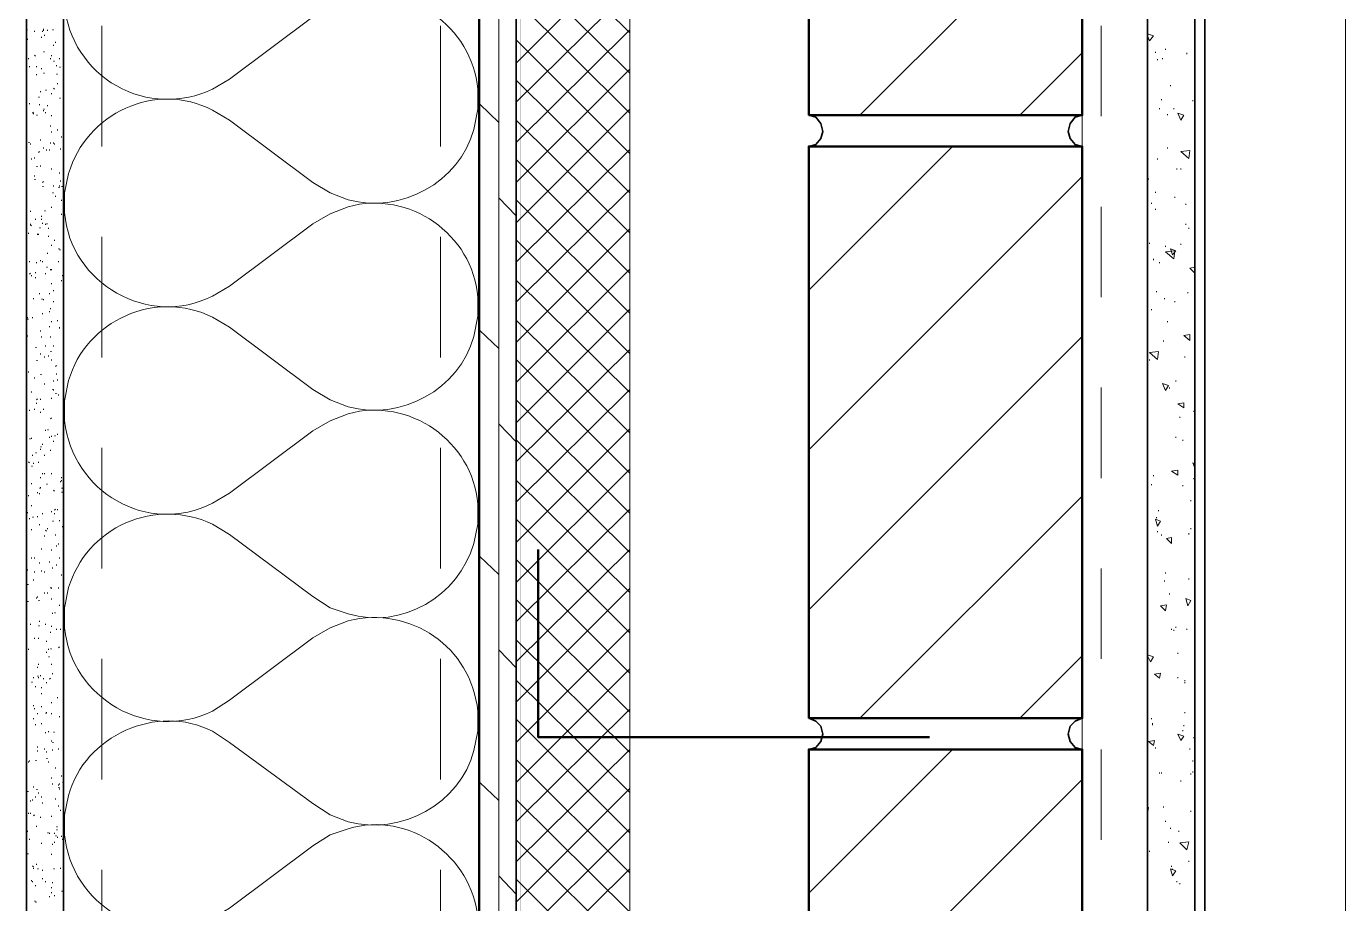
# Model space of a CAD drawing. Header units: inches. Extents: x 5 to 516, y -193 to 129.
# Drawn here: x 339.99 to 341.448, y -40.806 to -39.836 of the extents above; entities that cross this region are included whole.
import ezdxf

# ---------------------------------------------------------------- set-up
doc = ezdxf.new("R2010")
doc.units = ezdxf.units.IN
doc.header["$MEASUREMENT"] = 0
doc.linetypes.add('PDF_IMPORT', pattern=[1, 0.8, -0.2])
doc.layers.add('PDF5_Geometry', color=7, linetype='Continuous')
doc.layers.add('PDF5_Solid Fills', color=7, linetype='Continuous')

msp = doc.modelspace()

# ---------------------------------------------------------------- hatches: boundary and pattern name
at = {"layer": 'PDF5_Solid Fills', "transparency": 33554559}
msp.add_hatch(color=256, dxfattribs=at).paths.add_polyline_path([(340.5365054, -43.3156769), (340.5321397, -43.3156769), (340.5321397, -44.6301215), (340.5365841, -44.625677), (340.536584, -25.9690092), (340.5354729, -25.9690092)])

# ---------------------------------------------------------------- linework, layer by layer
at = {"layer": 'PDF5_Geometry', "lineweight": 35}
for points in [[(340.4899169, -44.6356774), (340.4899169, -25.9690092), (340.531028, -25.9690092), (340.531028, -44.6356774)], [(339.9899169, -44.5945657), (339.9899169, -32.0101203), (340.031028, -32.0101203), (340.031028, -44.5945657)], [(341.2810276, -35.3445649), (341.2810276, -44.1356768), (341.2288053, -44.1356768), (341.2288053, -35.3445649)], [(341.2921405, -44.1356768), (341.2921405, -35.3445649), (341.2810294, -35.3445649), (341.2810294, -44.1356768)]]:
    msp.add_lwpolyline(points, close=True, dxfattribs=at)
at = {"layer": 'PDF5_Geometry', "lineweight": 15}
for points in [[(340.4910291, -44.6356768), (340.4910291, -25.9690086)], [(340.5121382, -44.6356768), (340.5121382, -25.9690086)], [(341.2921405, -44.1356768), (341.447696, -44.1356768), (341.447696, -35.3445649), (341.2921405, -35.3445649)], [(340.9110279, -39.934565), (341.1565835, -39.6890094)], [(340.6565836, -39.8434542), (340.531028, -39.7190098)], [(340.5310275, -39.8767873), (340.6565831, -39.7512318)], [(340.6565836, -39.8878991), (340.531028, -39.7634547)], [(340.5310275, -39.9201212), (340.6565831, -39.7956767)], [(340.6565836, -39.9323429), (340.531028, -39.8067873)], [(339.9910298, -39.8401207), (339.9899187, -39.8401207)], [(340.0088076, -39.8390097), (340.0088076, -39.8401207), (340.0088076, -39.8412318)], [(340.013252, -39.8412318), (340.013252, -39.8401207)], [(340.0199187, -39.8401207), (340.0188076, -39.8401207)], [(340.4910291, -39.83901), (340.489918, -39.8367877)], [(340.5310275, -39.9645655), (340.6565831, -39.840121)], [(339.9910298, -39.8501206), (339.9910298, -39.8512317)], [(339.9988076, -39.8412318), (339.9988076, -39.8423429)], [(340.0065853, -39.8478985), (340.0065853, -39.8490096)], [(340.0076965, -39.8412318), (340.0076965, -39.8423429)], [(340.0099187, -39.8467874), (340.0099187, -39.8456763)], [(340.0221409, -39.8545652), (340.0221409, -39.8534541)], [(340.6565836, -39.9767878), (340.531028, -39.8512322)], [(341.2354727, -39.8467874), (341.2288061, -39.8445652)], [(341.2354729, -39.8467878), (341.2310285, -39.8523433), (341.2288062, -39.8467878)], [(339.9988076, -39.8678985), (339.9999187, -39.8690096)], [(340.0088076, -39.864565), (340.0099187, -39.864565)], [(340.0176965, -39.8678985), (340.0176965, -39.8690096)], [(340.0199187, -39.8567873), (340.0199187, -39.8578984)], [(341.0876953, -39.934565), (341.1565842, -39.8656761)], [(341.2376971, -39.8656767), (341.2376971, -39.8645656)], [(341.2488055, -39.8623435), (341.2488055, -39.8612324)], [(341.272139, -39.8667877), (341.272139, -39.8656766)], [(339.9921409, -39.8723428), (339.9921409, -39.8712317)], [(339.993252, -39.8812319), (339.993252, -39.8801205)], [(340.0010298, -39.8812319), (340.0010298, -39.8801205)], [(340.0065853, -39.883454), (340.0065853, -39.8823429)], [(340.0165854, -39.8723428), (340.0165854, -39.8712317)], [(340.0210298, -39.8745652), (340.0199187, -39.8745652)], [(340.023252, -39.8801205), (340.023252, -39.8790095)], [(340.0265854, -39.8712317), (340.0265854, -39.8723428)], [(340.0276965, -39.8812319), (340.0265854, -39.8812319)], [(340.5310275, -40.0090098), (340.6565831, -39.8834543)], [(341.239917, -39.8734541), (341.239917, -39.872343)], [(341.2454734, -39.8723431), (341.2454734, -39.871232)], [(340.0010298, -39.8901207), (340.0010298, -39.8890096)], [(340.0099187, -39.8878986), (340.0088076, -39.8878986)], [(340.023252, -39.8890096), (340.0243631, -39.8890096)], [(340.0243631, -39.8990095), (340.0243631, -39.9001206)], [(340.6565836, -40.0201211), (340.531028, -39.8956766)], [(340.0054743, -39.9078983), (340.0054743, -39.9090096)], [(340.0110298, -39.9067872), (340.0121409, -39.9067872)], [(340.0176965, -39.9101207), (340.0176965, -39.9112318)], [(340.0199187, -39.9045651), (340.0210298, -39.9056762)], [(340.4843632, -39.9501209), (340.4888076, -39.9278987), (340.4888076, -39.9056765)], [(341.254362, -39.902343), (341.254362, -39.9012319)], [(339.993252, -39.922343), (339.993252, -39.9212317)], [(340.0043631, -39.914565), (340.0032521, -39.914565)], [(340.0043631, -39.9234541), (340.0043631, -39.922343)], [(340.0088076, -39.9278984), (340.0099187, -39.9278984)], [(340.013252, -39.9245652), (340.013252, -39.9234541)], [(340.0276965, -39.9156763), (340.0265854, -39.9156763)], [(340.5121382, -39.9423436), (340.4910271, -39.9223436)], [(340.5310275, -40.0534547), (340.6565831, -39.9278992)], [(341.2421414, -39.9278986), (341.2421414, -39.9267875)], [(341.2443613, -39.917899), (341.2443613, -39.9167879)], [(341.257694, -39.9278986), (341.257694, -39.9267875)], [(341.2788077, -39.9190101), (341.2788077, -39.917899)], [(339.9976965, -39.9312318), (339.9965854, -39.9323429)], [(339.9976965, -39.933454), (339.9976965, -39.9323429)], [(340.0021409, -39.934565), (340.0010298, -39.934565)], [(340.0088076, -39.9301208), (340.0088076, -39.9290097)], [(340.0110298, -39.9312318), (340.0110298, -39.9323429)], [(340.0176965, -39.9356761), (340.0176965, -39.934565)], [(340.1954743, -39.9290098), (340.2143632, -39.9401209), (340.3065854, -40.0090098), (340.3254743, -40.0201209), (340.3454743, -40.0278987)], [(340.6565836, -40.0645654), (340.531028, -39.9401209)], [(341.2510299, -39.934565), (341.2510299, -39.9334539)], [(341.268807, -39.934565), (341.2621403, -39.9323428)], [(341.2688082, -39.9345654), (341.2654749, -39.9401209), (341.2621416, -39.9323431)], [(340.0165854, -39.9467873), (340.0165854, -39.9456762)], [(340.0176965, -39.9523429), (340.0176965, -39.953454)], [(340.0243631, -39.9512319), (340.0243631, -39.9501208)], [(340.0310298, -39.9556761), (340.0310298, -39.9545651)], [(339.993252, -39.9645652), (339.9921409, -39.9645652)], [(339.9943631, -39.9667874), (339.9943631, -39.9656763)], [(340.0054743, -39.9612317), (340.0054743, -39.9623428)], [(340.0088076, -39.9712319), (340.0088076, -39.9701205)], [(340.0165854, -39.9656763), (340.0165854, -39.9645652)], [(340.0199187, -39.9656763), (340.0199187, -39.9645652)], [(340.0210298, -39.9656763), (340.0210298, -39.9667874)], [(340.0276965, -39.9712319), (340.0276965, -39.972343)], [(340.0288076, -39.9590096), (340.0288076, -39.9578985)], [(340.8543601, -40.1278984), (341.013249, -39.9690095)], [(341.2510299, -39.9712325), (341.2510299, -39.9701214)], [(339.9954743, -39.9834539), (339.9954743, -39.9823428)], [(339.9988076, -39.9823428), (339.9988076, -39.9812318)], [(340.0043631, -39.9745651), (340.0032521, -39.9756762)], [(340.0121409, -39.973454), (340.0121409, -39.972343)], [(340.0154743, -39.973454), (340.0154743, -39.972343)], [(340.5310275, -40.0967874), (340.6565831, -39.972343)], [(340.6565836, -40.1090103), (340.531028, -39.9834547)], [(341.239917, -39.9834542), (341.239917, -39.9823431)], [(341.2754711, -39.9734546), (341.2654711, -39.9745657)], [(341.2754745, -39.9734542), (341.2743634, -39.9823431), (341.2654745, -39.9745653)], [(339.9899187, -39.9978983), (339.9899187, -39.9967873)], [(339.9988076, -40.0023429), (339.9988076, -40.0012318)], [(340.0021409, -39.9912317), (340.0010298, -39.9912317)], [(340.0054743, -39.9912317), (340.0054743, -39.9901206)], [(340.0176965, -39.9945651), (340.0176965, -39.9934541)], [(340.0265854, -39.9978983), (340.0265854, -39.9990097)], [(340.0365854, -39.9990098), (340.0321409, -40.0201209), (340.0321409, -40.0423432)], [(341.2610261, -39.9945654), (341.2610261, -39.9934543)], [(341.2654749, -39.9945654), (341.2654749, -39.9934543)], [(339.9999187, -40.0056764), (339.9988076, -40.0056764)], [(340.0088076, -40.0078985), (340.0076965, -40.0090095)], [(340.0088076, -40.0134541), (340.0076965, -40.0134541)], [(340.0199187, -40.012343), (340.0199187, -40.0134541)], [(340.0254743, -40.0145652), (340.0265854, -40.0145652)], [(340.0265854, -40.012343), (340.0265854, -40.0134541)], [(340.0276965, -40.0067874), (340.0276965, -40.0078985)], [(340.0299187, -40.0134541), (340.0288076, -40.0134541)], [(340.8543601, -40.3045658), (341.1565824, -40.0023436)], [(341.2299163, -40.0056766), (341.2299163, -40.0045655)], [(339.9899187, -40.0190094), (339.9899187, -40.0178984)], [(339.9899187, -40.0278985), (339.9899187, -40.0267875)], [(340.0188076, -40.0201208), (340.0199187, -40.0201208)], [(340.0221409, -40.024565), (340.0221409, -40.023454)], [(340.0288076, -40.0290096), (340.0288076, -40.0278985)], [(340.5310275, -40.0456761), (340.5121386, -40.0256761)], [(340.5310275, -40.1412323), (340.6565831, -40.0167879)], [(340.6565836, -40.1534541), (340.531028, -40.0278985)], [(341.2376971, -40.0201211), (341.2376971, -40.01901)], [(341.2588062, -40.025677), (341.2588062, -40.0245658)], [(339.9943631, -40.0401208), (339.9943631, -40.0412319)], [(340.0099187, -40.0401208), (340.0110298, -40.0401208)], [(340.0176965, -40.0367873), (340.0176965, -40.0356763)], [(340.0288076, -40.0445651), (340.0288076, -40.043454)], [(340.3454743, -40.0356762), (340.3254743, -40.043454), (340.3065854, -40.0545651)], [(341.2332483, -40.0323434), (341.2332483, -40.0312322)], [(341.2376971, -40.0390097), (341.2376971, -40.0378986)], [(341.2710268, -40.0334544), (341.2710268, -40.0323433)], [(339.9954743, -40.0567874), (339.9943631, -40.0556763), (339.9943631, -40.0545652)], [(339.9999187, -40.0501207), (339.9999187, -40.0490096)], [(340.0043631, -40.0590095), (340.0054743, -40.0590095)], [(340.0065853, -40.0467872), (340.0065853, -40.0456761)], [(340.0065853, -40.0501207), (340.0065853, -40.0490096)], [(340.0076965, -40.0545652), (340.0076965, -40.0534539)], [(340.0110298, -40.0545652), (340.0110298, -40.0556763)], [(340.013252, -40.0545652), (340.0121409, -40.0545652)], [(340.0143631, -40.0601206), (340.0143631, -40.0590095)], [(340.1954743, -40.1345654), (340.2143632, -40.1234543), (340.3065854, -40.0545654)], [(341.2710268, -40.0556769), (341.2710268, -40.0545658)], [(341.2743634, -40.0601211), (341.2743634, -40.05901)], [(339.9921409, -40.0656762), (339.9921409, -40.0645651)], [(340.0021409, -40.0656762), (340.0021409, -40.0667873)], [(340.0032521, -40.0667873), (340.0032521, -40.0656762)], [(340.0143631, -40.0690097), (340.0143631, -40.0678986)], [(340.0210298, -40.0723429), (340.0210298, -40.0734539)], [(340.5310275, -40.1856767), (340.6565831, -40.0601211)], [(340.6565836, -40.197899), (340.531028, -40.0723434)], [(340.013252, -40.0878983), (340.013252, -40.0867873)], [(340.0176965, -40.0790095), (340.0176965, -40.0778985)], [(340.0265854, -40.082343), (340.0254743, -40.082343)], [(340.0265854, -40.0834541), (340.0276965, -40.0834541)], [(340.4910291, -40.08901), (340.489918, -40.0867878)], [(341.2310285, -40.0767877), (341.2310285, -40.0756766)], [(341.2588052, -40.0845654), (341.257694, -40.0934542), (341.2488052, -40.0856765)], [(341.2488055, -40.0801209), (341.2488055, -40.0790098)], [(341.2588062, -40.0845657), (341.2488062, -40.0856768)], [(341.2599152, -40.0845655), (341.2565818, -40.08901), (341.2543596, -40.0823433)], [(341.2599184, -40.0845657), (341.2543629, -40.0823435)], [(341.2654749, -40.0778988), (341.2654749, -40.0767876)], [(339.9899187, -40.0978985), (339.9899187, -40.0990096)], [(339.993252, -40.0967874), (339.993252, -40.0956764)], [(340.0010298, -40.0967874), (340.0010298, -40.0978985)], [(340.0054743, -40.0956764), (340.0054743, -40.094565)], [(340.0076965, -40.0967874), (340.0076965, -40.0956764)], [(340.013252, -40.1023428), (340.0121409, -40.1023428)], [(340.0254743, -40.0967874), (340.0254743, -40.0956764)], [(341.2354727, -40.0945653), (341.2354727, -40.0934542)], [(341.2421414, -40.0978985), (341.2421414, -40.0967874)], [(341.2810276, -40.1023433), (341.275472, -40.1034544)], [(341.2810276, -40.1090103), (341.275472, -40.1034547)], [(339.9943631, -40.1090094), (339.993252, -40.1101208)], [(339.9954743, -40.1123429), (339.9954743, -40.1112319)], [(339.9999187, -40.1078984), (339.9999187, -40.1090094)], [(339.9999187, -40.1145651), (339.9999187, -40.113454)], [(340.0110298, -40.1101208), (340.0110298, -40.1090094)], [(340.0165854, -40.1056763), (340.0165854, -40.1045652)], [(340.0176965, -40.1056763), (340.0176965, -40.1045652)], [(340.0288076, -40.1178985), (340.0288076, -40.1167875)], [(340.0299187, -40.1123429), (340.0299187, -40.1112319)], [(340.5310275, -40.230121), (340.6565831, -40.1045654)], [(340.6565836, -40.2412322), (340.531028, -40.1167878)], [(340.0043631, -40.132343), (340.0043631, -40.1312319)], [(340.0154743, -40.1312319), (340.0154743, -40.132343)], [(340.0176965, -40.1212317), (340.0176965, -40.1201207)], [(340.0199187, -40.1290095), (340.0199187, -40.1278984)], [(341.2388048, -40.1301211), (341.2388048, -40.12901)], [(341.2732512, -40.1312322), (341.2732512, -40.1301211)], [(339.9976965, -40.1367872), (339.9976965, -40.1378986)], [(340.0076965, -40.1378986), (340.0065853, -40.1378986)], [(340.0088076, -40.1390096), (340.0088076, -40.1378986)], [(340.0199187, -40.1412318), (340.0199187, -40.1401207)], [(340.4843632, -40.1790096), (340.4888076, -40.1567874), (340.4888076, -40.1356762)], [(341.2476933, -40.1378991), (341.2476933, -40.136788)], [(341.2588062, -40.1412323), (341.2588062, -40.1401212)], [(339.9910298, -40.1590097), (339.9910298, -40.1578983)], [(339.9921409, -40.1601207), (339.9910298, -40.1601207)], [(339.9965854, -40.1590097), (339.9965854, -40.1578983)], [(340.0076965, -40.1545651), (340.0076965, -40.1534541)], [(340.0154743, -40.1512319), (340.0154743, -40.152343)], [(340.0165854, -40.1478984), (340.0165854, -40.1490095)], [(340.0243631, -40.1623429), (340.0243631, -40.1612318)], [(340.1954743, -40.1578985), (340.2143632, -40.1690096), (340.3065854, -40.2378985), (340.3254743, -40.2490096), (340.3454743, -40.2567874)], [(340.5310275, -40.2745653), (340.6565831, -40.1490098)], [(340.6565836, -40.2856766), (340.531028, -40.1612321)], [(341.2332483, -40.1501209), (341.2332483, -40.1490098)], [(340.0054743, -40.1734541), (340.0054743, -40.172343)], [(340.0154743, -40.1690096), (340.0154743, -40.1678985)], [(340.0176965, -40.1634539), (340.0176965, -40.1623429)], [(340.0265854, -40.1701206), (340.0265854, -40.1690096)], [(340.5121382, -40.1923436), (340.4910271, -40.1723436)], [(341.2510299, -40.1634542), (341.2510299, -40.1623431)], [(339.9910298, -40.1790097), (339.9910298, -40.1778984)], [(340.0065853, -40.1801208), (340.0065853, -40.1790097)], [(340.0110298, -40.1901207), (340.0110298, -40.1890096)], [(340.0165854, -40.1801208), (340.0165854, -40.1790097)], [(340.0199187, -40.1901207), (340.0199187, -40.1890096)], [(340.8543601, -40.4812321), (341.1565824, -40.1790099)], [(341.2465856, -40.184565), (341.2465856, -40.1834539)], [(341.2754711, -40.1767873), (341.2754711, -40.183454), (341.2688044, -40.1778984)], [(341.2754711, -40.1767876), (341.2688044, -40.1778987)], [(341.2810276, -40.1856767), (341.2810276, -40.1845656)], [(339.9999187, -40.1912317), (340.0010298, -40.1912317)], [(340.0099187, -40.202343), (340.0099187, -40.2012319)], [(340.0143631, -40.2012319), (340.0143631, -40.2001208)], [(340.0176965, -40.1956763), (340.0165854, -40.1956763)], [(340.0176965, -40.2045651), (340.0176965, -40.2056762)], [(340.5310275, -40.3178986), (340.6565831, -40.1934542)], [(340.6565836, -40.3301209), (340.531028, -40.2045653)], [(341.2410281, -40.1956765), (341.239917, -40.2045654), (341.2310281, -40.1967876)], [(341.2310285, -40.2056764), (341.2310285, -40.2045653)], [(341.2410292, -40.1956768), (341.2310292, -40.1967879)], [(341.2699192, -40.2023432), (341.2699192, -40.2012321)], [(339.9921409, -40.2190095), (339.9921409, -40.2178984)], [(340.0010298, -40.2056762), (340.0021409, -40.2056762)], [(340.023252, -40.2112318), (340.0221409, -40.2123428)], [(340.023252, -40.2212319), (340.023252, -40.2201206)], [(339.9988076, -40.2256762), (339.9988076, -40.2245651)], [(340.0065853, -40.2212319), (340.0054743, -40.2212319)], [(340.0099187, -40.2323429), (340.0099187, -40.2312318)], [(340.0199187, -40.2278986), (340.0199187, -40.2290097)], [(340.0243631, -40.2278986), (340.0243631, -40.2267872)], [(340.0365854, -40.2278985), (340.0321409, -40.2501207), (340.0321409, -40.2723429)], [(341.2521376, -40.2334542), (341.2454709, -40.231232)], [(341.2521389, -40.233454), (341.2488055, -40.2390095), (341.2454722, -40.2312318)], [(341.2599184, -40.2290099), (341.2599184, -40.2278988)], [(339.9954743, -40.2412317), (339.9954743, -40.2401206)], [(340.0021409, -40.2478983), (340.0010298, -40.2490097)], [(340.0054743, -40.2490097), (340.0054743, -40.2478983)], [(340.0176965, -40.2467873), (340.0176965, -40.2478983)], [(340.0199187, -40.2390095), (340.0199187, -40.2378985), (340.0188076, -40.2378985)], [(340.0221409, -40.242343), (340.023252, -40.242343)], [(340.0254743, -40.2445652), (340.0254743, -40.2434541)], [(340.5310275, -40.3623435), (340.6565831, -40.2378991)], [(340.6565836, -40.3745652), (340.531028, -40.2490097)], [(341.2532498, -40.2367874), (341.2532498, -40.2356763)], [(339.993252, -40.2601206), (339.993252, -40.2612317)], [(339.9988076, -40.2601206), (339.9988076, -40.2590096)], [(340.0010298, -40.253454), (340.0010298, -40.2523429)], [(340.0054743, -40.2634541), (340.0054743, -40.262343)], [(340.0088076, -40.2601206), (340.0088076, -40.2590096)], [(340.0310298, -40.262343), (340.0310298, -40.2634541)], [(341.268807, -40.2523432), (341.268807, -40.2578988), (341.2621403, -40.2534543)], [(341.268807, -40.2523435), (341.2621403, -40.2534546)], [(341.2799154, -40.2623431), (341.2799154, -40.2612319)], [(339.9899187, -40.2701208), (339.9899187, -40.2690095)], [(340.0176965, -40.2690095), (340.0165854, -40.2701208)], [(340.3454743, -40.2645654), (340.3254743, -40.2723432), (340.3065854, -40.2834543)], [(340.5310275, -40.2956762), (340.5121386, -40.2756762)], [(341.2643627, -40.26901), (341.2643627, -40.2678989)], [(339.9943631, -40.292343), (339.993252, -40.292343)], [(339.9954743, -40.2912319), (339.9954743, -40.292343)], [(340.0110298, -40.2834542), (340.0110298, -40.2823428)], [(340.013252, -40.2823428), (340.0143631, -40.2823428)], [(340.0154743, -40.2912319), (340.0154743, -40.2901208)], [(340.0176965, -40.2890095), (340.0176965, -40.2901208)], [(340.0221409, -40.2890095), (340.0210298, -40.2890095)], [(340.0243631, -40.2878984), (340.0243631, -40.2867873)], [(340.1954743, -40.363454), (340.2143632, -40.3523429), (340.3065854, -40.283454)], [(340.5310275, -40.4067873), (340.6565831, -40.2812317)], [(341.2599184, -40.2912319), (341.2599184, -40.2901208)], [(340.0065853, -40.3012318), (340.0054743, -40.3012318)], [(340.0054743, -40.3045653), (340.0054743, -40.3034539)], [(340.0076965, -40.2990096), (340.0076965, -40.2978986)], [(340.0165854, -40.3056763), (340.0165854, -40.3045653)], [(340.0199187, -40.2956762), (340.0199187, -40.2945651)], [(340.6565836, -40.4178991), (340.531028, -40.2934546)], [(341.2676948, -40.2945651), (341.2676948, -40.293454)], [(339.9921409, -40.3178986), (339.993252, -40.3190097)], [(339.9965854, -40.3112319), (339.9965854, -40.3101206)], [(339.9976965, -40.3201207), (339.9976965, -40.3190097)], [(339.9999187, -40.3078985), (340.0010298, -40.3078985)], [(340.0032521, -40.3190097), (340.0032521, -40.3178986)], [(340.0099187, -40.3101206), (340.0099187, -40.3112319)], [(341.2810276, -40.3201207), (341.2788053, -40.3190096)], [(341.2810276, -40.3245656), (341.2788053, -40.31901)], [(339.9954743, -40.3223429), (339.9965854, -40.3223429)], [(340.0054743, -40.3345652), (340.0054743, -40.3356762)], [(340.0076965, -40.3312317), (340.0076965, -40.3301206)], [(340.0099187, -40.3312317), (340.0099187, -40.3301206)], [(340.0176965, -40.3312317), (340.0176965, -40.3301206)], [(340.0288076, -40.3356762), (340.0288076, -40.3345652)], [(340.5310275, -40.4512322), (340.6565831, -40.3256766)], [(341.2354727, -40.3334547), (341.2354727, -40.3323436)], [(341.2621383, -40.3267877), (341.2554716, -40.3278988)], [(341.2621383, -40.326788), (341.2621383, -40.3323436), (341.2554716, -40.3278992)], [(341.2799154, -40.3367879), (341.2799154, -40.3356768)], [(339.9954743, -40.3423429), (339.9954743, -40.3412319)], [(340.0021409, -40.3523428), (340.0021409, -40.3512317)], [(340.0054743, -40.3456764), (340.0054743, -40.3467875), (340.0043631, -40.3467875)], [(340.013252, -40.3423429), (340.0121409, -40.3423429)], [(340.0199187, -40.3490096), (340.0210298, -40.3501207)], [(340.0276965, -40.3401208), (340.0276965, -40.3390097)], [(340.0288076, -40.3390097), (340.0288076, -40.3378984)], [(340.0299187, -40.3467875), (340.0288076, -40.3467875)], [(340.0299187, -40.3512317), (340.0288076, -40.3512317)], [(340.4910291, -40.33901), (340.489918, -40.3367878)], [(340.6565836, -40.4623428), (340.531028, -40.3378984)], [(341.2332483, -40.3434543), (341.2332483, -40.3423432)], [(341.2676948, -40.3445653), (341.2676948, -40.3434542)], [(339.9921409, -40.3556763), (339.9921409, -40.3545652)], [(339.9954743, -40.3667875), (339.9954743, -40.3656761)], [(340.0043631, -40.3523428), (340.0043631, -40.3534541)], [(340.0310298, -40.363454), (340.0310298, -40.3623429)], [(340.4843632, -40.4078988), (340.4888076, -40.3867877), (340.4888076, -40.3645654)], [(340.9110279, -40.6012317), (341.1565835, -40.3556762)], [(341.2765833, -40.3612324), (341.2765833, -40.3601213)], [(339.9910298, -40.3745652), (339.9910298, -40.3734542)], [(339.993252, -40.3812319), (339.993252, -40.3801206)], [(339.9976965, -40.3790095), (339.9965854, -40.3790095)], [(340.0021409, -40.3790095), (340.0021409, -40.3778984)], [(340.0076965, -40.3756763), (340.0076965, -40.3745652)], [(340.0176965, -40.3734542), (340.0176965, -40.3723428)], [(340.0221409, -40.3701207), (340.0210298, -40.3712318)], [(340.0210298, -40.3756763), (340.0210298, -40.3745652)], [(340.0243631, -40.3701207), (340.0243631, -40.3712318)], [(340.5310275, -40.4945655), (340.6565831, -40.370121)], [(341.2388048, -40.3801211), (341.2388048, -40.37901)], [(341.2410292, -40.3723431), (341.2410292, -40.371232)], [(339.9954743, -40.3934539), (339.9954743, -40.3923429)], [(340.0043631, -40.3878986), (340.0043631, -40.3867872)], [(340.0110298, -40.3934539), (340.0121409, -40.3945653)], [(340.013252, -40.3923429), (340.013252, -40.3912318)], [(340.0199187, -40.3834541), (340.0188076, -40.3834541)], [(340.0265854, -40.382343), (340.0265854, -40.3834541)], [(340.0299187, -40.3890097), (340.0299187, -40.3901207)], [(340.6565836, -40.5067877), (340.531028, -40.3812322)], [(341.2432491, -40.3834543), (341.2376935, -40.3812321)], [(341.2432503, -40.3834547), (341.239917, -40.3890102), (341.2376948, -40.3812325)], [(341.239917, -40.3956766), (341.239917, -40.3945655)], [(341.2765833, -40.3923434), (341.2765833, -40.3912323)], [(339.9899187, -40.4034541), (339.9899187, -40.4045652)], [(340.0099187, -40.4001206), (340.0099187, -40.3990095)], [(340.0221409, -40.3990095), (340.0221409, -40.3978985)], [(340.0254743, -40.4078984), (340.0254743, -40.4090097)], [(341.2443613, -40.3990098), (341.2443613, -40.3978987)], [(341.2554742, -40.401232), (341.2499186, -40.4023431)], [(341.2554742, -40.4012322), (341.2554742, -40.4078989), (341.2499186, -40.4023434)], [(341.2743634, -40.3978988), (341.2743634, -40.3967876)], [(339.9954743, -40.4245652), (339.9954743, -40.4234541)], [(339.9988076, -40.4234541), (339.9988076, -40.4245652)], [(340.0065853, -40.414565), (340.0065853, -40.413454)], [(340.0176965, -40.4156764), (340.0176965, -40.414565)], [(340.023252, -40.4101208), (340.023252, -40.4112318)], [(340.0265854, -40.4245652), (340.0265854, -40.4234541)], [(340.5121382, -40.4423437), (340.4910271, -40.4223437)], [(340.5310275, -40.5390098), (340.6565831, -40.4145653)], [(339.9899187, -40.4245652), (339.9899187, -40.4256762)], [(339.9910298, -40.4378985), (339.9910298, -40.4367875)], [(340.0043631, -40.4301208), (340.0043631, -40.4290097)], [(340.0065853, -40.4390096), (340.0065853, -40.4378985)], [(340.0154743, -40.4290097), (340.0154743, -40.4278984)], [(340.0188076, -40.4356761), (340.0188076, -40.4345651)], [(340.023252, -40.4323429), (340.023252, -40.4312319)], [(340.6565836, -40.5512321), (340.531028, -40.4256765)], [(339.9976965, -40.4490095), (339.9976965, -40.4478984)], [(339.9988076, -40.4401207), (339.9988076, -40.4390096)], [(340.0099187, -40.4401207), (340.0099187, -40.4390096)], [(340.0288076, -40.4423428), (340.0288076, -40.4434542)], [(341.2476933, -40.4501211), (341.2476933, -40.44901)], [(341.2488055, -40.441232), (341.2488055, -40.4401209)], [(341.2743634, -40.447899), (341.2743634, -40.4467879)], [(339.9910298, -40.453454), (339.9921409, -40.453454)], [(340.0010298, -40.4678985), (340.0010298, -40.4690095)], [(340.0021409, -40.4678985), (340.0021409, -40.4667874)], [(340.0099187, -40.4634539), (340.0099187, -40.4623428)], [(340.013252, -40.4634539), (340.013252, -40.4623428)], [(340.0165854, -40.4567875), (340.0176965, -40.4578986), (340.0176965, -40.4567875)], [(340.0254743, -40.4578986), (340.0254743, -40.4567875)], [(340.0310298, -40.4678985), (340.0310298, -40.4667874), (340.0310298, -40.4656763)], [(340.5310275, -40.5834547), (340.6565831, -40.4578991)], [(341.2532498, -40.4645655), (341.2532498, -40.4634544)], [(339.9921409, -40.472343), (339.9910298, -40.472343)], [(340.0043631, -40.4712319), (340.0032521, -40.4712319)], [(340.0176965, -40.4701206), (340.0176965, -40.4690095)], [(340.0265854, -40.4767873), (340.0265854, -40.4756762)], [(340.0310298, -40.4767873), (340.0310298, -40.4756762)], [(340.6565836, -40.5945653), (340.531028, -40.4701209)], [(341.2499166, -40.4756765), (341.2488055, -40.4823432), (341.24325, -40.4767876)], [(341.2499177, -40.4756768), (341.243251, -40.4767879)], [(341.2765833, -40.4712325), (341.2710277, -40.4690103)], [(341.2765846, -40.4712323), (341.2732512, -40.4767878), (341.271029, -40.4690101)], [(339.9943631, -40.4978984), (339.9943631, -40.4967873)], [(340.0043631, -40.4934541), (340.0043631, -40.4945652)], [(340.0110298, -40.4978984), (340.0110298, -40.4967873)], [(340.0188076, -40.4856764), (340.0188076, -40.4845653)], [(340.0221409, -40.4845653), (340.0210298, -40.4845653)], [(340.3454743, -40.4934546), (340.3254743, -40.5012324), (340.3065854, -40.5123435)], [(340.0032521, -40.4990097), (340.0043631, -40.4990097)], [(340.0165854, -40.5067875), (340.0165854, -40.5056764)], [(340.0176965, -40.5001208), (340.0176965, -40.4990097)], [(340.023252, -40.5023429), (340.023252, -40.503454)], [(340.0276965, -40.503454), (340.0276965, -40.5023429)], [(340.5310275, -40.6278985), (340.6565831, -40.5023429)], [(341.2554742, -40.5034545), (341.2554742, -40.5023434)], [(341.257694, -40.5045656), (341.257694, -40.5034545)], [(341.2599184, -40.5012324), (341.2599184, -40.5001213)], [(341.272139, -40.5034545), (341.272139, -40.5023434)], [(339.9921409, -40.5256761), (339.9921409, -40.5245651)], [(339.9988076, -40.5134541), (339.9988076, -40.5123431)], [(340.0032521, -40.5134541), (340.0032521, -40.5123431)], [(340.0121409, -40.5156763), (340.0121409, -40.5167873)], [(340.0143631, -40.5256761), (340.0143631, -40.5245651)], [(340.0165854, -40.5245651), (340.0176965, -40.5245651)], [(340.0265854, -40.522343), (340.0254743, -40.523454)], [(340.1954743, -40.5934544), (340.2143632, -40.5812321), (340.3065854, -40.5123432)], [(340.5310275, -40.5456762), (340.5121386, -40.5256762)], [(340.6565836, -40.6390102), (340.531028, -40.5145658)], [(340.0121409, -40.5290096), (340.0121409, -40.5278986)], [(340.0154743, -40.5334542), (340.0143631, -40.5334542)], [(341.0876953, -40.6012317), (341.1565842, -40.5323429)], [(341.2354727, -40.5334545), (341.2288061, -40.5312322)], [(341.235474, -40.5334542), (341.2321407, -40.5390098), (341.2288073, -40.5323431)], [(341.2621383, -40.5301213), (341.2621383, -40.5290101)], [(340.0021409, -40.5456762), (340.0021409, -40.5445651)], [(340.0032521, -40.5545653), (340.0021409, -40.5545653)], [(340.0032521, -40.542343), (340.0032521, -40.5412319)], [(340.0054743, -40.5545653), (340.0054743, -40.5534539)], [(340.0176965, -40.5412319), (340.0176965, -40.542343)], [(340.0188076, -40.5512318), (340.0188076, -40.5523429)], [(340.5310275, -40.6723434), (340.6565831, -40.5467878)], [(341.2432491, -40.5512321), (341.2365824, -40.5523432)], [(341.2432525, -40.5512324), (341.2421414, -40.556788), (341.2365858, -40.5523435)], [(339.9954743, -40.561232), (339.9965854, -40.561232)], [(339.9976965, -40.5567874), (339.9976965, -40.5556763)], [(339.9999187, -40.5667873), (339.9999187, -40.5656762)], [(340.0032521, -40.5567874), (340.0032521, -40.5556763)], [(340.0065853, -40.5667873), (340.0065853, -40.5678986)], [(340.0088076, -40.5567874), (340.0088076, -40.5578985)], [(340.0121409, -40.562343), (340.0121409, -40.561232)], [(340.0165854, -40.5567874), (340.0154743, -40.5578985)], [(340.6565836, -40.683454), (340.531028, -40.5590096)], [(341.2621383, -40.556788), (341.2621383, -40.5556769)], [(341.2699192, -40.5601212), (341.2699192, -40.5590101)], [(341.2699192, -40.5623433), (341.2699192, -40.5612322)], [(340.0065853, -40.574565), (340.0065853, -40.573454)], [(340.0176965, -40.5834541), (340.0176965, -40.5845652)], [(340.0243631, -40.5790096), (340.0243631, -40.5778985)], [(339.9976965, -40.5878984), (339.9976965, -40.5867873)], [(339.9988076, -40.5912319), (339.9988076, -40.5901208)], [(340.0021409, -40.5967875), (340.0021409, -40.5956764)], [(340.0065853, -40.5878984), (340.0065853, -40.5890097)], [(340.0110298, -40.5956764), (340.0121409, -40.5956764), (340.0121409, -40.5945651)], [(340.0176965, -40.5956764), (340.0176965, -40.5967875)], [(340.0265854, -40.5990096), (340.0265854, -40.6001207)], [(340.4843632, -40.636788), (340.4888076, -40.6156769), (340.4888076, -40.5934546)], [(340.4910291, -40.58901), (340.489918, -40.5867878)], [(340.5310275, -40.7156766), (340.6565831, -40.5912322)], [(341.2699192, -40.5956764), (341.2699192, -40.5945653)], [(339.9976965, -40.6012317), (339.9976965, -40.6023428)], [(339.9999187, -40.6078984), (339.9999187, -40.6090095)], [(340.0065853, -40.6078984), (340.0065853, -40.6067874)], [(340.6565836, -40.7278989), (340.531028, -40.6023434)], [(341.2332483, -40.6023434), (341.2332483, -40.6012323)], [(341.2343605, -40.6078987), (341.2343605, -40.6067876)], [(341.2343605, -40.6090103), (341.2343605, -40.6078992)], [(341.268807, -40.6101214), (341.268807, -40.6090103)], [(340.0110298, -40.6178984), (340.0110298, -40.6167875)], [(340.0143631, -40.6156762), (340.0143631, -40.6167875)], [(340.0176965, -40.6256763), (340.0176965, -40.6267874)], [(340.0199187, -40.6278985), (340.0188076, -40.6278985)], [(340.0210298, -40.6167875), (340.0199187, -40.6167875)], [(340.1954743, -40.6156769), (340.2143632, -40.6278991), (340.3065854, -40.6956769), (340.3254743, -40.7078991), (340.3454743, -40.7156769)], [(341.2365838, -40.6256767), (341.2354727, -40.6312322), (341.2299172, -40.6267878)], [(341.2365849, -40.6256763), (341.2299183, -40.6267874)], [(341.268807, -40.6212321), (341.2621403, -40.6190098)], [(341.2688082, -40.6212319), (341.2654749, -40.6256763), (341.2621416, -40.6190097)], [(341.2676948, -40.6156767), (341.2676948, -40.6145656)], [(341.2799154, -40.6234542), (341.2799154, -40.6223431)], [(340.0021409, -40.6334541), (340.0021409, -40.632343)], [(340.0021409, -40.6378985), (340.0021409, -40.6367874)], [(340.0099187, -40.6356763), (340.0099187, -40.6345651)], [(340.0121409, -40.6378985), (340.0121409, -40.6390097)], [(340.0188076, -40.6367874), (340.0188076, -40.6356763)], [(340.0254743, -40.6345651), (340.0254743, -40.6356763)], [(340.5310275, -40.760121), (340.6565831, -40.6356765)], [(340.8543601, -40.7945651), (341.013249, -40.6356762)], [(341.2376971, -40.6345654), (341.2376971, -40.6334543)], [(341.2754711, -40.6356765), (341.2754711, -40.6345654)], [(339.9899187, -40.6534541), (339.9899187, -40.6523429)], [(339.993252, -40.6490096), (339.993252, -40.6478985)], [(340.0010298, -40.6478985), (339.9999187, -40.6478985)], [(340.013252, -40.6456762), (340.0121409, -40.6456762)], [(340.0143631, -40.6490096), (340.0143631, -40.6501208)], [(340.0221409, -40.6556762), (340.0221409, -40.6567875)], [(340.6565836, -40.7723433), (340.531028, -40.6467877)], [(341.2788077, -40.6490098), (341.2788077, -40.6478987)], [(340.0176965, -40.6678985), (340.0176965, -40.6667875)], [(340.0288076, -40.6656762), (340.0288076, -40.6645652)], [(340.8543601, -40.9712325), (341.1565824, -40.6690103)], [(341.2421414, -40.6623432), (341.2421414, -40.6612321)], [(341.2443613, -40.6623432), (341.2443613, -40.6612321)], [(341.2654749, -40.6712323), (341.2654749, -40.6701212)], [(341.2765833, -40.6634543), (341.2765833, -40.6623432)], [(341.2788077, -40.6612321), (341.2788077, -40.660121)], [(339.9921409, -40.682343), (339.9910298, -40.682343)], [(339.9976965, -40.6778985), (339.9976965, -40.6767873)], [(340.0021409, -40.6801207), (340.0010298, -40.6801207)], [(340.0032521, -40.6845652), (340.0032521, -40.683454)], [(340.0188076, -40.6745652), (340.0188076, -40.673454)], [(340.0254743, -40.6756763), (340.0254743, -40.6745652)], [(340.0265854, -40.6778985), (340.0254743, -40.6778985)], [(340.0265854, -40.6745652), (340.0265854, -40.673454)], [(340.0265854, -40.6801207), (340.0265854, -40.6790096)], [(340.0299187, -40.6723429), (340.0310298, -40.6723429)], [(340.5121382, -40.6923437), (340.4910271, -40.6723437)], [(340.5310275, -40.8045659), (340.6565831, -40.6790103)], [(339.9943631, -40.692343), (339.9943631, -40.693454)], [(339.9965854, -40.692343), (339.9965854, -40.6912319)], [(339.9999187, -40.6890096), (339.9999187, -40.6878986)], [(340.0065853, -40.6890096), (340.0065853, -40.6878986)], [(340.0076965, -40.6956763), (340.0076965, -40.6945652)], [(340.0221409, -40.6912319), (340.0221409, -40.6901207)], [(340.0254743, -40.6990097), (340.0254743, -40.6978984)], [(340.6565836, -40.8156765), (340.531028, -40.6912321)], [(341.2288041, -40.7067875), (341.2299152, -40.7001209)], [(341.2299163, -40.7001211), (341.2288052, -40.7001211)], [(341.2465856, -40.7001211), (341.2465856, -40.69901)], [(339.9921409, -40.7067874), (339.9921409, -40.7056763)], [(339.9943631, -40.7067874), (339.9943631, -40.7056763)], [(339.9988076, -40.7078985), (339.9976965, -40.7090097)], [(340.0054743, -40.7101207), (340.0054743, -40.7112318)], [(340.0176965, -40.7101207), (340.0176965, -40.7090097)], [(340.0276965, -40.703454), (340.0276965, -40.702343)], [(341.2488055, -40.7156766), (341.2488055, -40.7145655)], [(341.2765833, -40.7045654), (341.2765833, -40.7034543)], [(339.9910298, -40.7267874), (339.9910298, -40.7256762)], [(340.0010298, -40.7212318), (340.0010298, -40.7201208)], [(340.0143631, -40.7278985), (340.013252, -40.7278985)], [(340.0154743, -40.7290096), (340.0154743, -40.7278985)], [(340.0210298, -40.7290096), (340.0210298, -40.7278985)], [(340.0243631, -40.7212318), (340.023252, -40.7212318)], [(340.023252, -40.7245652), (340.0243631, -40.7245652)], [(340.5310275, -40.8490096), (340.6565831, -40.7234541)], [(341.254362, -40.7234547), (341.254362, -40.7223435)], [(341.2632505, -40.7267879), (341.2632505, -40.7256767)], [(339.993252, -40.7345652), (339.993252, -40.7356762)], [(340.0065853, -40.7401208), (340.0065853, -40.7390096)], [(340.0188076, -40.7401208), (340.0188076, -40.7412318)], [(340.0210298, -40.7390096), (340.0210298, -40.7378985)], [(340.0221409, -40.7312318), (340.023252, -40.7312318)], [(340.0243631, -40.7334541), (340.0243631, -40.7323429)], [(340.0288076, -40.7323429), (340.0288076, -40.7312318)], [(340.0299187, -40.7356762), (340.0299187, -40.7345652)], [(340.6565836, -40.8601214), (340.531028, -40.735677)], [(341.2521376, -40.7390096), (341.2521376, -40.7378985)], [(341.2743613, -40.7378987), (341.272139, -40.7467876), (341.2643613, -40.7390098)], [(341.2743634, -40.7378985), (341.2643634, -40.7390096)], [(339.9910298, -40.7512319), (339.9921409, -40.7512319)], [(340.0176965, -40.7523429), (340.0176965, -40.7512319)], [(341.2310285, -40.7490103), (341.2310285, -40.7478992)], [(341.2743634, -40.760121), (341.2743634, -40.7590099)], [(339.9965854, -40.7645652), (339.9976965, -40.7656763)], [(339.9976965, -40.7678986), (339.9976965, -40.7667874)], [(340.0010298, -40.763454), (340.0010298, -40.762343)], [(340.0032521, -40.7678986), (340.0021409, -40.7678986)], [(340.0076965, -40.7701207), (340.0076965, -40.7690096)], [(340.0199187, -40.7678986), (340.0210298, -40.7678986)], [(340.0276965, -40.7678986), (340.0276965, -40.7667874)], [(340.5310275, -40.8923435), (340.6565831, -40.767899)], [(341.2599152, -40.7701215), (341.2565818, -40.775677), (341.2543596, -40.7678992)], [(341.2599184, -40.7701211), (341.2543629, -40.7678989)], [(341.2554742, -40.7656763), (341.2554742, -40.7645652)], [(341.2565818, -40.7690101), (341.2565818, -40.7678989)], [(339.9954743, -40.7801207), (339.9954743, -40.7812318)], [(339.9965854, -40.782343), (339.9965854, -40.7812318)], [(339.9999187, -40.7856763), (339.9999187, -40.7867874)], [(340.0076965, -40.7778986), (340.0076965, -40.7790096)], [(340.0110298, -40.782343), (340.0110298, -40.7812318)], [(340.0176965, -40.7890097), (340.0176965, -40.7878985)], [(340.0188076, -40.7834541), (340.0188076, -40.782343)], [(340.5310275, -40.7956762), (340.5121386, -40.7756762)], [(340.6565836, -40.9045652), (340.531028, -40.7790096)], [(341.2610261, -40.7823434), (341.2610261, -40.7812323)], [(341.2643627, -40.7845655), (341.2643627, -40.7834544)], [(340.0154743, -40.7978985), (340.0154743, -40.7990097)], [(340.0176965, -40.7945651), (340.0176965, -40.7934541)], [(340.0210298, -40.7978985), (340.0210298, -40.7967874)], [(340.0288076, -40.792343), (340.0299187, -40.792343)], [(339.9988076, -40.8034541), (339.9999187, -40.8034541)], [(340.0010298, -40.8045651), (339.9999187, -40.8045651)]]:
    msp.add_lwpolyline(points, dxfattribs=at)
for points in [[(340.6565836, -44.6356774), (340.6565836, -30.6767868), (340.531028, -30.6767868), (340.531028, -44.6356774)], [(341.2288041, -44.1356768), (341.2288041, -35.3445649), (341.1565818, -35.3445649), (341.1565818, -44.1356768)], [(340.0310298, -40.1445653), (340.0310298, -40.1456763)], [(340.0054743, -40.1978984), (340.0054743, -40.1990095)], [(341.2810276, -40.6267873), (341.2810276, -40.6278985)], [(339.9921409, -40.6501208), (339.9921409, -40.6490096)]]:
    msp.add_lwpolyline(points, close=True, dxfattribs=at)
at = {"layer": 'PDF5_Geometry', "linetype": 'PDF_IMPORT', "lineweight": 15, "ltscale": 0.166667}
for points in [[(340.0732502, -44.6356768), (340.0732502, -32.0523425)], [(340.4476942, -44.6356768), (340.4476942, -32.0523425)]]:
    msp.add_lwpolyline(points, dxfattribs=at)
at = {"layer": 'PDF5_Geometry', "linetype": 'PDF_IMPORT', "lineweight": 15, "ltscale": 0.084444}
msp.add_lwpolyline([(341.1776928, -44.1356768), (341.1776928, -35.3445647)], dxfattribs=at)
at = {"layer": 'PDF5_Geometry', "lineweight": 50}
for points in [[(340.8543601, -39.9345653), (340.8543601, -39.302343), (341.1565824, -39.302343), (341.1565824, -39.9345653)], [(340.8543601, -40.601232), (340.8543601, -39.9690098), (341.1565824, -39.9690098), (341.1565824, -40.601232)], [(340.8543601, -41.2678987), (340.8543601, -40.6356765), (341.1565824, -40.6356765), (341.1565824, -41.2678987)]]:
    msp.add_lwpolyline(points, close=True, dxfattribs=at)
at = {"layer": 'PDF5_Geometry', "lineweight": 15}
for points in [[(340.0365854, -39.7701212), (340.0321409, -39.7912324), (340.0321409, -39.8134546, 0.521590209), (340.1954743, -39.9056768), (340.2143632, -39.8945657), (340.3065854, -39.8256765), (340.3254743, -39.8134543), (340.3454743, -39.8067876)], [(340.0321409, -40.5012321), (340.0321409, -40.4790099), (340.0365854, -40.4567877, -0.459794182), (340.1954743, -40.3867877), (340.2143632, -40.3978988), (340.3065854, -40.4667877), (340.3254743, -40.4790099), (340.3454743, -40.4856766)], [(340.0365854, -40.686788), (340.0321409, -40.7078991), (340.0321409, -40.7301213, 0.521590209), (340.1954743, -40.8223436), (340.2143632, -40.8112324), (340.3065854, -40.7423432), (340.3254743, -40.730121), (340.3454743, -40.7234543)]]:
    msp.add_lwpolyline(points, format="xyb", dxfattribs=at)
at = {"layer": 'PDF5_Geometry', "lineweight": 35}
for points in [[(340.8543601, -39.9690098), (340.8621379, -39.9667875), (340.8676935, -39.9601209), (340.8699157, -39.9523431), (340.8676935, -39.9434542), (340.8621379, -39.9367875), (340.8543601, -39.9345653)], [(341.1565836, -39.934565), (341.1488059, -39.9367872), (341.1432503, -39.9434539), (341.1410281, -39.9523428), (341.1432503, -39.9601206), (341.1488059, -39.9667872), (341.1565836, -39.9690095)], [(340.8543601, -40.6356765), (340.8621379, -40.6334543), (340.8676935, -40.6267876), (340.8699157, -40.6190098), (340.8676935, -40.6101209), (340.8621379, -40.6045654), (340.8543601, -40.601232)], [(341.1565836, -40.6012317), (341.1488059, -40.6045651), (341.1432503, -40.6101206), (341.1410281, -40.6190095), (341.1432503, -40.6267873), (341.1488059, -40.633454), (341.1565836, -40.6356762)]]:
    msp.add_lwpolyline(points, dxfattribs=at)
at = {"layer": 'PDF5_Geometry', "lineweight": 50}
msp.add_lwpolyline([(340.9876971, -40.6223431), (340.5554748, -40.6223431), (340.5554748, -40.4145653)], dxfattribs=at)
at = {"layer": 'PDF5_Geometry', "lineweight": 15}
for points in [[(340.4888076, -39.9056765), (340.4825669, -39.8368432), (340.4124373, -39.7863617), (340.3454743, -39.8067876)], [(340.1954743, -39.9290098), (340.1333261, -39.8960098), (340.0553631, -39.9323802), (340.0365854, -39.9990098)], [(340.3454743, -40.0278987), (340.4035113, -40.0442691), (340.4684558, -40.0084728), (340.4843632, -39.9501209)], [(340.4888076, -40.1356762), (340.4830854, -40.0657503), (340.4129002, -40.0171762), (340.3454743, -40.0356762)], [(340.0321409, -40.0423432), (340.0384928, -40.1207691), (340.1250854, -40.170121), (340.1954743, -40.1345654)], [(340.1954743, -40.1578985), (340.1332335, -40.1263799), (340.0551965, -40.1616022), (340.0365854, -40.2278985)], [(340.3454743, -40.2567874), (340.4035113, -40.2731577), (340.4684558, -40.2373614), (340.4843632, -40.1790096)], [(340.4888076, -40.3645654), (340.4830854, -40.2946395), (340.4129002, -40.2460654), (340.3454743, -40.2645654)], [(340.0321409, -40.2723429), (340.0405113, -40.3505651), (340.1240669, -40.4002133), (340.1954743, -40.363454)], [(340.3454743, -40.4856766), (340.4043261, -40.5038618), (340.4678076, -40.4662136), (340.4843632, -40.4078988)], [(340.4888076, -40.5934546), (340.4812706, -40.5222324), (340.414678, -40.4766028), (340.3454743, -40.4934546)], [(340.0321409, -40.5012321), (340.0396965, -40.5795469), (340.1244928, -40.6282692), (340.1954743, -40.5934544)], [(340.1954743, -40.6156769), (340.1343076, -40.5842509), (340.0540113, -40.6205472), (340.0365854, -40.686788)], [(340.3454743, -40.7156769), (340.4032891, -40.7314176), (340.469641, -40.6957139), (340.4843632, -40.636788)], [(340.4888076, -40.8223432), (340.4825669, -40.7535099), (340.4124373, -40.7030284), (340.3454743, -40.7234543)]]:
    msp.add_open_spline(points, degree=3, dxfattribs=at)
at = {"layer": 'PDF5_Solid Fills', "lineweight": 15, "transparency": 33554559}
msp.add_solid([(340.5354718, -25.9690092), (340.5365829, -44.6356774), (340.5354718, -44.6356774)], dxfattribs=at)

doc.saveas('drawing.dxf')
